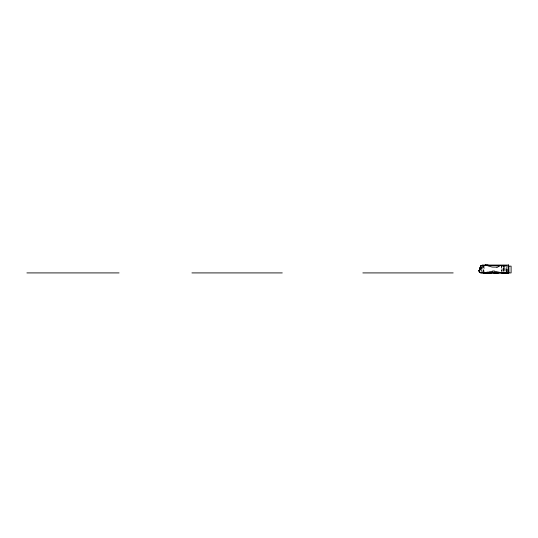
<?xml version="1.0" encoding="UTF-8"?>
<svg xmlns="http://www.w3.org/2000/svg" width="538" height="538" viewBox="0 0 538 538"><rect width="100%" height="100%" fill="white"/><g stroke="black" fill="none" stroke-linecap="round" stroke-linejoin="round"><path stroke-width="0.4" stroke-dasharray="2.69 2.02" d="M502.29 271.421L502.317 265.449M504.415 269.484L504.449 266.054M503.958 265.066L503.911 271.347M501.725 271.421L501.739 265.449M504.362 271.199L504.436 267.776M503.42 271.347L503.373 265.066L503.447 271.347L503.393 266.633M482.088 266.505L482.357 271.085M505.39 271.165L505.343 266.801M503.481 271.199L503.454 266.909M482.122 265.066L481.584 268.617L482.364 265.066L480.831 270.231M480.858 270.211L481.651 267.931L480.885 270.083M482.66 266.962L483.48 266.283M482.593 267.03L481.786 267.642A4.553 1.533 -64.1 0 1 481.557 267.716M505.512 266.357L502.371 266.31M505.256 266.35L504.772 266.344M482.431 270.997L483.669 271.697M480.784 270.997L482.055 271.71M483.353 265.597L483.877 271.441L483.353 265.584M483.682 269.242L483.87 271.441M501.692 265.449L501.766 271.421L501.739 266.196M484.126 266.142L484.126 271.408M482.297 271.017A5.185 1.412 42.1 0 1 482.512 271.132M481.295 270.479A4.929 1.439 43.3 0 1 482.082 270.695M481.214 270.547A4.795 1.237 40 0 1 481.369 270.567M480.918 270.661A4.781 1.224 39.7 0 1 481.362 270.701"/><path stroke-width="0.81" d="M482.868 272.907L506.803 272.914L506.863 269.182L506.924 272.914L507.65 272.914M506.762 272.914L506.937 265.449L505.666 265.449L506.547 265.449M508.82 272.914L508.84 266.297M482.162 265.066L508.571 265.066L508.713 272.914L507.361 272.921M508.397 268.993L508.571 265.066M480.501 266.041L479.936 269.208L480.488 266.512L480.629 267.265M480.488 266.512L479.237 271.946M498.437 266.653L499.21 266.041M498.383 266.693L497.697 267.03M480.932 265.503L481.51 265.436M487.636 272.584L491.113 271.529A14.129 12.488 -69.4 0 1 492.6 271.273L492.714 271.246M497.623 267.043L496.487 267.137M486.332 272.82L484.832 272.914M487.993 272.82L488.047 272.914M486.197 265.516L493.871 265.503M508.733 266.357L508.161 266.371M484.247 265.503L495.095 265.503M483.016 265.503L488.134 265.449M485.141 272.914L487.69 272.853L486.984 272.914M496.406 267.137L492.189 267.063L487.939 265.859M484.012 272.927L482.082 272.827M482.29 272.927L481.402 272.934M486.372 272.921L486.836 272.914M502.142 272.914L505.39 272.914M503.985 272.995A4.317 0.666 0.4 0 0 504.583 272.995L505.222 272.914M483.501 272.914L486.076 272.914M481.571 265.429L482.391 265.442M483.595 265.449L484.832 265.449M488.161 272.914L489.15 272.907M487.858 272.914L486.413 272.874M503.413 272.914L503.985 272.927M483.245 272.907L483.79 272.907M484.973 272.914L484.698 272.914M489.029 272.921L490.071 272.914M493.279 272.907L498.706 272.914M498.074 265.449L489.862 265.449M498.181 265.449L505.572 265.449L500.629 265.57A4.001 2.018 5.6 0 0 499.291 265.994M508.195 266.142L511.1 266.142L511.1 272.914L484.133 272.914M26.9 272.914L119.059 272.914M191.938 272.914L282.268 272.914M362.841 272.914L453.171 272.914M483.649 272.907L484.254 272.907M487.61 272.914L489.869 272.914M488.827 272.921L489.358 272.907M492.008 272.914L490.602 272.921M488.632 272.921L488.208 272.914M502.519 272.914L503.158 272.914M495.834 272.914L494.429 272.907M497.011 272.914L496.204 272.914M504.678 272.914L508.598 272.914L508.491 265.066L508.578 272.914M503.312 272.914L504.214 272.914M505.807 272.914L506.372 272.914M502.391 272.927L494.214 271.186M484.933 265.449L486.439 265.557M481.335 272.934L480.562 272.853M503.292 272.907L501.941 272.739M486.702 272.739L486.513 272.712A13.914 9.738 -16.9 0 1 484.953 272.544M484.852 272.705L483.837 272.497M486.433 272.699L485.437 272.484M501.651 272.665L501.066 272.477M479.795 272.537L479.271 271.999M478.961 271.26L480.515 266.781L478.941 271.017L480.044 269.235L479.049 270.701A4.775 1.224 39.8 0 1 479.735 270.722M489.324 272.026A10.471 6.786 -33.2 0 1 488.114 272.289M501.9 272.793A5.064 3.093 -10.5 0 1 501.611 272.712M503.588 273.008A3.82 1.096 -0.1 0 1 503.232 272.995M506.655 272.692A4.862 0.444 -2.1 0 1 508.195 272.779M488.1 272.699A14.136 9.886 -16.9 0 1 486.776 272.584M482.048 272.847A10.484 4.539 -67.7 0 1 481.53 272.484M487.098 273.237A13.349 0.565 2.4 0 1 487.899 273.243M481.476 265.678A10.881 0.78 -4.5 0 1 480.858 265.597M480.797 266.821A7.384 1.802 58.9 0 1 480.737 266.075M480.69 267.386A5.198 1.748 -64.3 0 1 480.656 267.305M485.135 265.18A8.87 5.192 19.2 0 1 485.868 265.059M485.229 265.005A10.888 0.975 1.3 0 1 488.053 264.945M486.372 265.402A8.527 4.896 27.9 0 1 487.899 265.685M487.684 272.053A10.491 6.812 -33.4 0 1 486.46 272.315M492.714 271.065A14.082 12.428 -68.6 0 1 494.214 271.038M505.33 272.672A4.795 0.43 -2.1 0 1 506.85 272.8M479.297 271.448A5.555 1.493 43.5 0 1 479.15 270.789M480.488 272.894A10.787 4.674 -67.6 0 1 479.896 272.457M485.579 273.264A13.12 0.565 2.4 0 1 486.48 273.277"/></g></svg>
